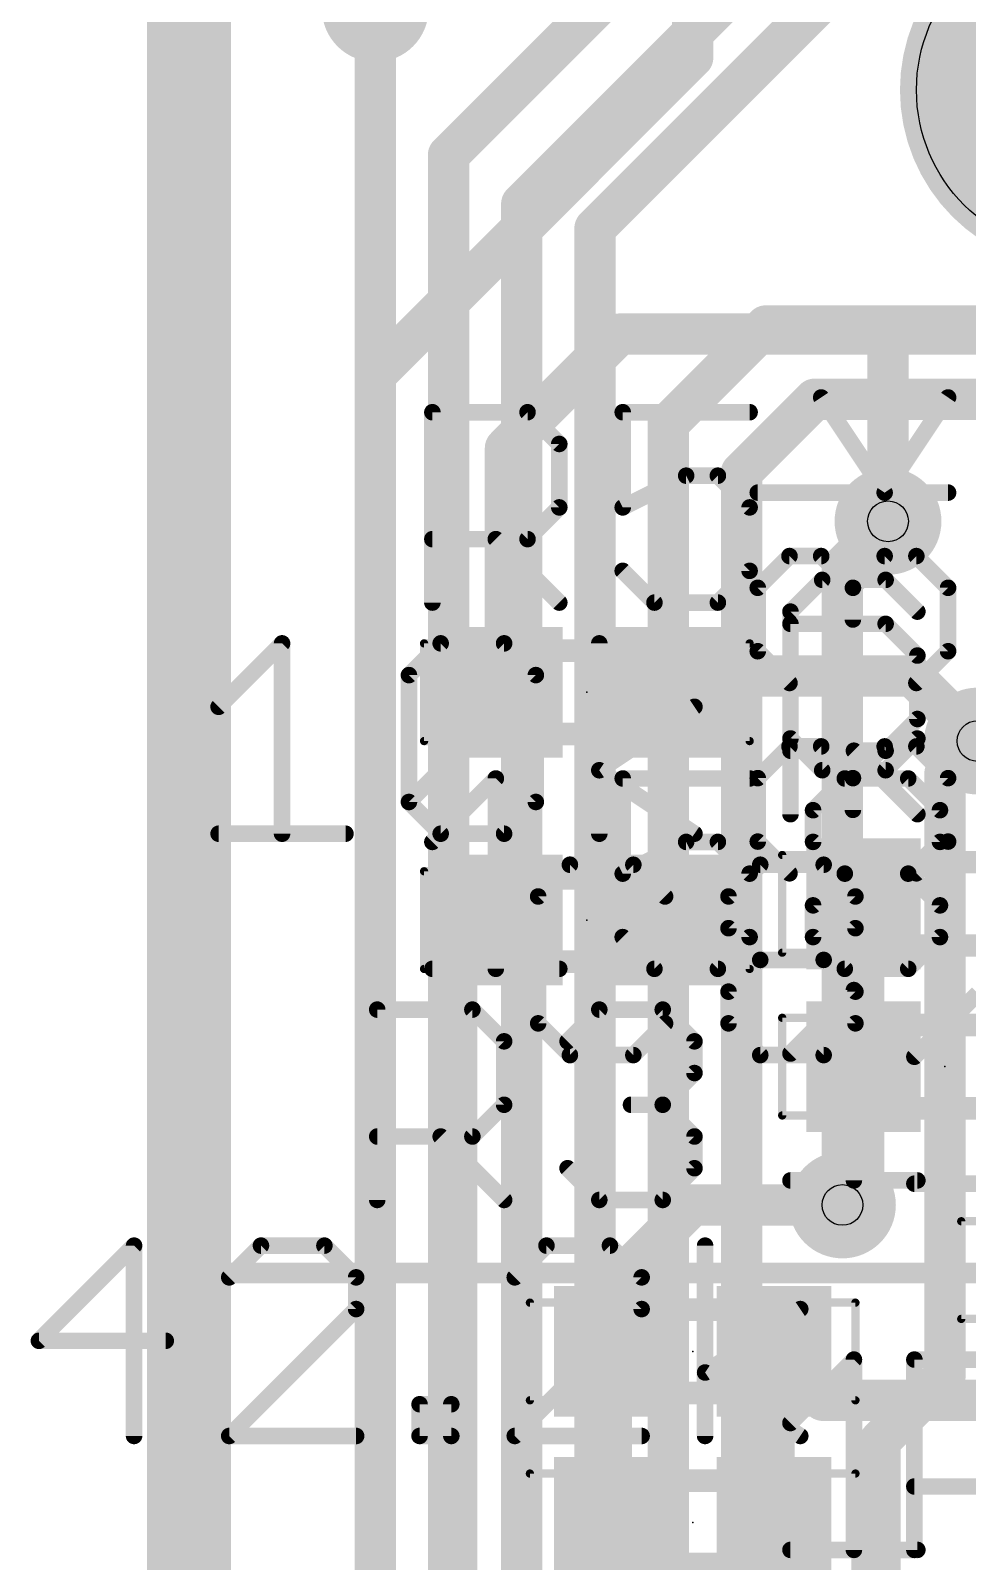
# Model space of a CAD drawing. Extents: x 61.5 to 101.4, y 9 to 89.5.
# Drawn here: x 61.48 to 67.24, y 57.51 to 66.91 of the extents above; entities that cross this region are included whole.
import ezdxf

# ---------------------------------------------------------------- set-up
doc = ezdxf.new("R2010")
doc.units = 0
for name, color, linetype in [('1', 22, 'CONTINUOUS'), ('16', 175, 'CONTINUOUS'), ('18', 82, 'CONTINUOUS'), ('20', 7, 'CONTINUOUS'), ('21', 253, 'CONTINUOUS'), ('23', 7, 'CONTINUOUS'), ('25', 253, 'CONTINUOUS'), ('27', 253, 'CONTINUOUS'), ('29', 253, 'CONTINUOUS'), ('30', 253, 'CONTINUOUS'), ('31', 253, 'CONTINUOUS'), ('39', 22, 'CONTINUOUS'), ('44', 253, 'CONTINUOUS'), ('51', 253, 'CONTINUOUS')]:
    doc.layers.add(name, color=color, linetype=linetype)

# ---------------------------------------------------------------- blocks, each defined once
blk = doc.blocks.new('RECT')
blk.add_solid([(-0.5, -0.5), (0.5, -0.5), (-0.5, 0.5), (0.5, 0.5)])
blk = doc.blocks.new('ROUNDV')
at = {"const_width": 0.5}
blk.add_lwpolyline([(0, -0.25, 1), (0, 0.25, 1), (0, -0.25)], format="xyb", dxfattribs=at)

msp = doc.modelspace()

# ---------------------------------------------------------------- linework, layer by layer
at = {"layer": '1', "const_width": 0.254}
for points in [[(65.55, 68.85), (65.55, 66.75)], [(65.55, 66.75), (63.6, 64.8)], [(64.8, 64.75), (65.1, 65.05)], [(65.1, 65.05), (66.7358, 65.05)], [(66.7358, 65.05), (71.2, 65.05)], [(66.75, 65.0358), (66.7358, 65.05)], [(66.75, 63.9), (66.75, 65.0358)], [(63.6, 64.8), (63.6, 54.45)], [(64.4, 64.35), (64.8, 64.75)], [(64.4, 62.85), (64.4, 64.35)], [(65.5, 62.95), (65.4, 62.85)], [(65.5, 62.95), (66.9, 62.95)], [(66.9, 62.95), (67.3, 62.55)], [(67.65, 62.9), (67.3, 62.55)], [(65.4, 61.45), (65.4, 62.85)], [(66.6, 60.55), (66.6, 61.55)], [(64.4, 61.45), (64.1, 61.15)], [(64.1, 61.15), (64.1, 61.05)], [(64.1, 61.05), (64.1, 60.75)], [(64.1, 60.75), (64.1, 57.35)], [(66.6, 60.55), (66.5, 60.55)], [(66.6, 60.55), (66.6, 59.83)], [(66.6, 59.83), (66.47, 59.7)], [(65.4, 59.55), (65.55, 59.7)], [(65.55, 59.7), (66.47, 59.7)], [(65.1, 59.25), (65.4, 59.55)], [(65.1, 58.85), (65.1, 59.25)], [(65.05, 58.8), (65.1, 58.85)], [(65.05, 58.8), (65.05, 57.75)], [(66.05, 58.8), (66.05, 57.75)], [(66.35, 58.5), (66.05, 58.8)], [(69.15, 58.5), (66.35, 58.5)]]:
    msp.add_lwpolyline(points, dxfattribs=at)
at = {"layer": '1', "const_width": 0.127}
for points in [[(65.5949, 66.7051, 1), (65.5051, 66.7949)], [(65.4865, 66.75, 1), (65.6135, 66.75)], [(65.1, 65.1135, 1), (65.1, 64.9865)], [(65.1449, 65.0051, 1), (65.0551, 65.0949)], [(66.7358, 65.1135, 1), (66.7358, 64.9865)], [(66.7807, 65.0949, 1), (66.6909, 65.0051)], [(66.7358, 64.9865, 1), (66.7358, 65.1135)], [(66.8135, 65.0358, 1), (66.6865, 65.0358)], [(66.7051, 64.9909, 1), (66.7949, 65.0807)], [(63.6635, 64.8, 1), (63.5365, 64.8)], [(63.5551, 64.8449, 1), (63.6449, 64.7551)], [(64.7551, 64.7949, 1), (64.8449, 64.7051)], [(64.8449, 64.7051, 1), (64.7551, 64.7949)], [(64.4635, 64.35, 1), (64.3365, 64.35)], [(64.3551, 64.3949, 1), (64.4449, 64.3051)], [(66.6865, 63.9, 1), (66.8135, 63.9)], [(65.5, 63.0135, 1), (65.5, 62.8865)], [(65.5449, 62.9051, 1), (65.4551, 62.9949)], [(66.9449, 62.9949, 1), (66.8551, 62.9051)], [(66.9, 62.8865, 1), (66.9, 63.0135)], [(65.4635, 62.85, 1), (65.3365, 62.85)], [(65.3551, 62.8949, 1), (65.4449, 62.8051)], [(64.3365, 62.85, 1), (64.4635, 62.85)], [(67.2551, 62.5949, 1), (67.3449, 62.5051)], [(67.2551, 62.5051, 1), (67.3449, 62.5949)], [(66.6635, 61.55, 1), (66.5365, 61.55)], [(64.4449, 61.4051, 1), (64.3551, 61.4949)], [(65.3365, 61.45, 1), (65.4635, 61.45)], [(64.1635, 61.15, 1), (64.0365, 61.15)], [(64.0551, 61.1949, 1), (64.1449, 61.1051)], [(64.1635, 61.05, 1), (64.0365, 61.05)], [(64.0365, 61.05, 1), (64.1635, 61.05)], [(64.1635, 60.75, 1), (64.0365, 60.75)], [(64.0365, 60.75, 1), (64.1635, 60.75)], [(66.5, 60.6135, 1), (66.5, 60.4865)], [(66.6635, 60.55, 1), (66.5365, 60.55)], [(66.6, 60.4865, 1), (66.6, 60.6135)], [(66.5365, 60.55, 1), (66.6635, 60.55)], [(66.6449, 59.7851, 1), (66.5551, 59.8749)], [(65.55, 59.7635, 1), (65.55, 59.6365)], [(65.5949, 59.6551, 1), (65.5051, 59.7449)], [(66.47, 59.6365, 1), (66.47, 59.7635)], [(66.5365, 59.83, 1), (66.6635, 59.83)], [(66.4251, 59.7449, 1), (66.5149, 59.6551)], [(65.3551, 59.5949, 1), (65.4449, 59.5051)], [(65.4449, 59.5051, 1), (65.3551, 59.5949)], [(65.1635, 59.25, 1), (65.0365, 59.25)], [(65.0551, 59.2949, 1), (65.1449, 59.2051)], [(65.1449, 58.8051, 1), (65.0551, 58.8949)], [(65.1135, 58.8, 1), (64.9865, 58.8)], [(65.0051, 58.8449, 1), (65.0949, 58.7551)], [(65.0365, 58.85, 1), (65.1635, 58.85)], [(66.1135, 58.8, 1), (65.9865, 58.8)], [(66.0949, 58.8449, 1), (66.0051, 58.7551)], [(66.35, 58.5635, 1), (66.35, 58.4365)], [(66.3051, 58.4551, 1), (66.3949, 58.5449)], [(64.9865, 57.75, 1), (65.1135, 57.75)], [(65.9865, 57.75, 1), (66.1135, 57.75)]]:
    msp.add_lwpolyline(points, format="xyb", dxfattribs=at)
at = {"layer": '16', "const_width": 0.254}
for points in [[(66.3, 68.4), (64.05, 66.15)], [(67.05, 68.4), (64.5, 65.85)], [(67.5, 68.25), (64.95, 65.7)], [(63.6, 67.05), (63.6, 32.1)], [(64.05, 66.15), (64.05, 33.3)], [(64.5, 65.85), (64.5, 38.25)], [(64.95, 65.7), (64.95, 37.95)], [(66, 65.1), (65.4, 64.5)], [(68.7, 65.1), (66, 65.1)], [(66.3, 64.65), (66, 64.35)], [(67.8, 64.65), (66.3, 64.65)], [(65.4, 64.5), (65.4, 36.6)], [(66, 64.35), (65.85, 64.2)], [(65.85, 64.2), (65.85, 53.55)], [(66.47, 63.62), (66.75, 63.9)], [(66.47, 59.7), (66.47, 63.62)], [(67.1, 62.35), (67.3, 62.55)], [(67.1, 61.75), (67.1, 62.35)], [(67.1, 58.75), (67.1, 61.75)], [(67.1, 58.75), (67.1, 58.65)], [(67.1, 58.65), (66.7, 58.25)], [(66.7, 57.35), (66.7, 58.25)]]:
    msp.add_lwpolyline(points, dxfattribs=at)
at = {"layer": '16', "const_width": 0.127}
for points in [[(64.1135, 66.15, 1), (63.9865, 66.15)], [(64.0051, 66.1949, 1), (64.0949, 66.1051)], [(64.5635, 65.85, 1), (64.4365, 65.85)], [(64.4551, 65.8949, 1), (64.5449, 65.8051)], [(65.0135, 65.7, 1), (64.8865, 65.7)], [(64.9051, 65.7449, 1), (64.9949, 65.6551)], [(66, 65.1635, 1), (66, 65.0365)], [(66.0449, 65.0551, 1), (65.9551, 65.1449)], [(66.3, 64.7135, 1), (66.3, 64.5865)], [(66.3449, 64.6051, 1), (66.2551, 64.6949)], [(65.4635, 64.5, 1), (65.3365, 64.5)], [(65.3551, 64.5449, 1), (65.4449, 64.4551)], [(65.9551, 64.3949, 1), (66.0449, 64.3051)], [(66.0449, 64.3051, 1), (65.9551, 64.3949)], [(65.9135, 64.2, 1), (65.7865, 64.2)], [(65.8051, 64.2449, 1), (65.8949, 64.1551)], [(66.7949, 63.8551, 1), (66.7051, 63.9449)], [(66.5335, 63.62, 1), (66.4065, 63.62)], [(66.4251, 63.6649, 1), (66.5149, 63.5751)], [(67.3449, 62.5051, 1), (67.2551, 62.5949)], [(67.1635, 62.35, 1), (67.0365, 62.35)], [(67.0551, 62.3949, 1), (67.1449, 62.3051)], [(67.1635, 61.75, 1), (67.0365, 61.75)], [(67.0365, 61.75, 1), (67.1635, 61.75)], [(66.4065, 59.7, 1), (66.5335, 59.7)], [(67.1635, 58.75, 1), (67.0365, 58.75)], [(67.0365, 58.75, 1), (67.1635, 58.75)], [(67.0365, 58.65, 1), (67.1635, 58.65)], [(67.1449, 58.6051, 1), (67.0551, 58.6949)], [(66.7635, 58.25, 1), (66.6365, 58.25)], [(66.6551, 58.2949, 1), (66.7449, 58.2051)]]:
    msp.add_lwpolyline(points, format="xyb", dxfattribs=at)
at = {"layer": '20', "const_width": 0.4064}
msp.add_lwpolyline([(62.4, 9.25), (62.4, 89.25)], dxfattribs=at)
at = {"layer": '20'}
msp.add_circle((67.925, 66.55), 1, dxfattribs=at)
at = {"layer": '21', "const_width": 0.127}
for points in [[(62.65, 9.25), (62.65, 89.25)], [(92.4, 59.282), (62.4, 59.282)], [(62.4, 59.282), (62.4, 9.282)]]:
    msp.add_lwpolyline(points, dxfattribs=at)
at = {"layer": '21', "const_width": 0.0635}
for points in [[(62.4, 59.3138, 1), (62.4, 59.2503)], [(62.4318, 59.282, 1), (62.3683, 59.282)]]:
    msp.add_lwpolyline(points, format="xyb", dxfattribs=at)
at = {"layer": '23'}
for p in [(64.9, 62.85), (67.1, 61.55), (64.9, 61.45), (67.1, 60.55), (65.55, 58.8), (65.55, 57.75)]:
    msp.add_point(p, dxfattribs=at)
at = {"layer": '25', "const_width": 0.1016}
for points in [[(63.9508, 63.4008), (63.9508, 64.5702)], [(63.9508, 64.5702), (64.5355, 64.5702)], [(64.5355, 64.5702), (64.7304, 64.3753)], [(65.8998, 64.5702), (65.1202, 64.5702)], [(65.1202, 64.5702), (65.1202, 63.9855)], [(64.7304, 64.3753), (64.7304, 63.9855)], [(65.1202, 63.9855), (65.51, 64.1804)], [(65.51, 64.1804), (65.7049, 64.1804)], [(65.7049, 64.1804), (65.8998, 63.9855)], [(64.7304, 63.9855), (64.5355, 63.7906)], [(65.8998, 63.9855), (65.8998, 63.5957)], [(64.5355, 63.7906), (63.9508, 63.7906)], [(64.3406, 63.7906), (64.7304, 63.4008)], [(65.3151, 63.4008), (65.1202, 63.5957)], [(65.8998, 63.5957), (65.7049, 63.4008)], [(66.3457, 63.5402), (66.1508, 63.3453)], [(66.7355, 63.5402), (66.3457, 63.5402)], [(66.9304, 63.3453), (66.7355, 63.5402)], [(65.7049, 63.4008), (65.3151, 63.4008)], [(66.1508, 63.3453), (66.1508, 62.5657)], [(66.1508, 62.1008), (66.1508, 63.2702)], [(66.1508, 63.2702), (66.7355, 63.2702)], [(66.7355, 63.2702), (66.9304, 63.0753)], [(66.9304, 63.0753), (66.9304, 62.6855)], [(66.9304, 62.6855), (66.7355, 62.4906)], [(66.1508, 62.5657), (66.3457, 62.3708)], [(66.7355, 62.4906), (66.1508, 62.4906)], [(66.5406, 62.4906), (66.9304, 62.1008)], [(66.7355, 62.3708), (66.9304, 62.5657)], [(66.3457, 62.3708), (66.7355, 62.3708)], [(64.7957, 61.7902), (64.6008, 61.5953)], [(65.1855, 61.7902), (64.7957, 61.7902)], [(65.3804, 61.5953), (65.1855, 61.7902)], [(65.7702, 61.5953), (65.9651, 61.7902)], [(65.9651, 61.7902), (66.3549, 61.7902)], [(66.3549, 61.7902), (66.5498, 61.5953)], [(64.6008, 61.5953), (64.6008, 60.8157)], [(65.7702, 61.4004), (65.7702, 61.5953)], [(66.5498, 61.5953), (66.5498, 61.4004)], [(65.9651, 61.2055), (65.7702, 61.4004)], [(66.5498, 61.4004), (66.3549, 61.2055)], [(65.7702, 61.0106), (65.9651, 61.2055)], [(65.9651, 61.2055), (66.3549, 61.2055)], [(66.3549, 61.2055), (66.5498, 61.0106)], [(65.7702, 60.8157), (65.7702, 61.0106)], [(66.5498, 61.0106), (66.5498, 60.8157)], [(63.612, 59.7308), (63.612, 60.9002)], [(63.612, 60.9002), (64.1967, 60.9002)], [(64.1967, 60.9002), (64.3916, 60.7053)], [(64.7814, 60.7053), (64.9763, 60.9002)], [(64.9763, 60.9002), (65.3661, 60.9002)], [(65.3661, 60.9002), (65.561, 60.7053)], [(64.6008, 60.8157), (64.7957, 60.6208)], [(65.1855, 60.6208), (65.3804, 60.8157)], [(65.9651, 60.6208), (65.7702, 60.8157)], [(66.5498, 60.8157), (66.3549, 60.6208)], [(64.3916, 60.7053), (64.3916, 60.3155)], [(65.561, 60.7053), (65.561, 60.5104)], [(64.7957, 60.6208), (65.1855, 60.6208)], [(66.3549, 60.6208), (65.9651, 60.6208)], [(65.561, 60.5104), (65.3661, 60.3155)], [(64.3916, 60.3155), (64.1967, 60.1206)], [(65.3661, 60.3155), (65.1712, 60.3155)], [(65.3661, 60.3155), (65.561, 60.1206)], [(64.1967, 60.1206), (63.612, 60.1206)], [(64.0018, 60.1206), (64.3916, 59.7308)], [(65.561, 60.1206), (65.561, 59.9257)], [(64.9763, 59.7308), (64.7814, 59.9257)], [(65.561, 59.9257), (65.3661, 59.7308)], [(65.3661, 59.7308), (64.9763, 59.7308)], [(66.912, 57.5808), (66.912, 58.7502)], [(66.912, 58.7502), (67.4967, 58.7502)], [(67.4967, 57.9706), (66.912, 57.9706)]]:
    msp.add_lwpolyline(points, dxfattribs=at)
at = {"layer": '25', "const_width": 0.0508}
for points in [[(63.9762, 64.5702, 1), (63.9254, 64.5702)], [(63.9508, 64.5956, 1), (63.9508, 64.5448)], [(64.5535, 64.5882, 1), (64.5175, 64.5522)], [(64.5355, 64.5448, 1), (64.5355, 64.5956)], [(65.1202, 64.5956, 1), (65.1202, 64.5448)], [(65.1456, 64.5702, 1), (65.0948, 64.5702)], [(65.8998, 64.5448, 1), (65.8998, 64.5956)], [(64.7558, 64.3753, 1), (64.705, 64.3753)], [(64.7124, 64.3573, 1), (64.7484, 64.3933)], [(65.51, 64.2058, 1), (65.51, 64.155)], [(65.5214, 64.1577, 1), (65.4986, 64.2031)], [(65.7229, 64.1984, 1), (65.6869, 64.1624)], [(65.7049, 64.155, 1), (65.7049, 64.2058)], [(64.705, 63.9855, 1), (64.7558, 63.9855)], [(64.7484, 63.9675, 1), (64.7124, 64.0035)], [(65.1088, 64.0082, 1), (65.1316, 63.9628)], [(65.0948, 63.9855, 1), (65.1456, 63.9855)], [(65.9252, 63.9855, 1), (65.8744, 63.9855)], [(65.8818, 63.9675, 1), (65.9178, 64.0035)], [(63.9508, 63.816, 1), (63.9508, 63.7652)], [(64.3586, 63.8086, 1), (64.3226, 63.7726)], [(64.5175, 63.8086, 1), (64.5535, 63.7726)], [(64.5355, 63.7652, 1), (64.5355, 63.816)], [(65.1382, 63.6137, 1), (65.1022, 63.5777)], [(65.8744, 63.5957, 1), (65.9252, 63.5957)], [(65.9178, 63.5777, 1), (65.8818, 63.6137)], [(66.3457, 63.5656, 1), (66.3457, 63.5148)], [(66.3637, 63.5222, 1), (66.3277, 63.5582)], [(66.7535, 63.5582, 1), (66.7175, 63.5222)], [(66.7355, 63.5148, 1), (66.7355, 63.5656)], [(63.9254, 63.4008, 1), (63.9762, 63.4008)], [(64.7124, 63.3828, 1), (64.7484, 63.4188)], [(65.3151, 63.4262, 1), (65.3151, 63.3754)], [(65.2971, 63.3828, 1), (65.3331, 63.4188)], [(65.6869, 63.4188, 1), (65.7229, 63.3828)], [(65.7049, 63.3754, 1), (65.7049, 63.4262)], [(66.1328, 63.3633, 1), (66.1688, 63.3273)], [(66.1762, 63.3453, 1), (66.1254, 63.3453)], [(66.9124, 63.3273, 1), (66.9484, 63.3633)], [(66.1762, 63.2702, 1), (66.1254, 63.2702)], [(66.1508, 63.2956, 1), (66.1508, 63.2448)], [(66.7535, 63.2882, 1), (66.7175, 63.2522)], [(66.7355, 63.2448, 1), (66.7355, 63.2956)], [(66.9558, 63.0753, 1), (66.905, 63.0753)], [(66.9124, 63.0573, 1), (66.9484, 63.0933)], [(66.9484, 62.6675, 1), (66.9124, 62.7035)], [(66.905, 62.6855, 1), (66.9558, 62.6855)], [(66.1688, 62.5837, 1), (66.1328, 62.5477)], [(66.1254, 62.5657, 1), (66.1762, 62.5657)], [(66.1508, 62.516, 1), (66.1508, 62.4652)], [(66.5586, 62.5086, 1), (66.5226, 62.4726)], [(66.7355, 62.4652, 1), (66.7355, 62.516)], [(66.9484, 62.5477, 1), (66.9124, 62.5837)], [(66.7175, 62.5086, 1), (66.7535, 62.4726)], [(66.3457, 62.3962, 1), (66.3457, 62.3454)], [(66.3277, 62.3528, 1), (66.3637, 62.3888)], [(66.7175, 62.3888, 1), (66.7535, 62.3528)], [(66.7355, 62.3454, 1), (66.7355, 62.3962)], [(66.1254, 62.1008, 1), (66.1762, 62.1008)], [(66.9124, 62.0828, 1), (66.9484, 62.1188)], [(64.7957, 61.8156, 1), (64.7957, 61.7648)], [(64.8137, 61.7722, 1), (64.7777, 61.8082)], [(65.2035, 61.8082, 1), (65.1675, 61.7722)], [(65.1855, 61.7648, 1), (65.1855, 61.8156)], [(65.9651, 61.8156, 1), (65.9651, 61.7648)], [(65.9831, 61.7722, 1), (65.9471, 61.8082)], [(66.3729, 61.8082, 1), (66.3369, 61.7722)], [(66.3549, 61.7648, 1), (66.3549, 61.8156)], [(64.5828, 61.6133, 1), (64.6188, 61.5773)], [(64.6262, 61.5953, 1), (64.5754, 61.5953)], [(65.3624, 61.5773, 1), (65.3984, 61.6133)], [(65.7522, 61.6133, 1), (65.7882, 61.5773)], [(65.7956, 61.5953, 1), (65.7448, 61.5953)], [(66.5752, 61.5953, 1), (66.5244, 61.5953)], [(66.5318, 61.5773, 1), (66.5678, 61.6133)], [(65.7882, 61.4184, 1), (65.7522, 61.3824)], [(65.7448, 61.4004, 1), (65.7956, 61.4004)], [(66.5244, 61.4004, 1), (66.5752, 61.4004)], [(66.5678, 61.3824, 1), (66.5318, 61.4184)], [(65.9651, 61.2309, 1), (65.9651, 61.1801)], [(65.9831, 61.1875, 1), (65.9471, 61.2235)], [(65.9471, 61.1875, 1), (65.9831, 61.2235)], [(66.3729, 61.2235, 1), (66.3369, 61.1875)], [(66.3369, 61.2235, 1), (66.3729, 61.1875)], [(66.3549, 61.1801, 1), (66.3549, 61.2309)], [(65.7522, 61.0286, 1), (65.7882, 60.9926)], [(65.7956, 61.0106, 1), (65.7448, 61.0106)], [(66.5752, 61.0106, 1), (66.5244, 61.0106)], [(66.5318, 60.9926, 1), (66.5678, 61.0286)], [(63.6374, 60.9002, 1), (63.5866, 60.9002)], [(63.612, 60.9256, 1), (63.612, 60.8748)], [(64.2147, 60.9182, 1), (64.1787, 60.8822)], [(64.1967, 60.8748, 1), (64.1967, 60.9256)], [(64.9763, 60.9256, 1), (64.9763, 60.8748)], [(64.9943, 60.8822, 1), (64.9583, 60.9182)], [(65.3841, 60.9182, 1), (65.3481, 60.8822)], [(65.3661, 60.8748, 1), (65.3661, 60.9256)], [(64.6188, 60.8337, 1), (64.5828, 60.7977)], [(65.3984, 60.7977, 1), (65.3624, 60.8337)], [(65.7882, 60.8337, 1), (65.7522, 60.7977)], [(66.5678, 60.7977, 1), (66.5318, 60.8337)], [(64.417, 60.7053, 1), (64.3662, 60.7053)], [(64.5754, 60.8157, 1), (64.6262, 60.8157)], [(65.5864, 60.7053, 1), (65.5356, 60.7053)], [(65.7448, 60.8157, 1), (65.7956, 60.8157)], [(66.5244, 60.8157, 1), (66.5752, 60.8157)], [(64.3736, 60.6873, 1), (64.4096, 60.7233)], [(64.7634, 60.7233, 1), (64.7994, 60.6873)], [(64.7957, 60.6462, 1), (64.7957, 60.5954)], [(64.7777, 60.6028, 1), (64.8137, 60.6388)], [(65.1675, 60.6388, 1), (65.2035, 60.6028)], [(65.1855, 60.5954, 1), (65.1855, 60.6462)], [(65.543, 60.6873, 1), (65.579, 60.7233)], [(65.9651, 60.6462, 1), (65.9651, 60.5954)], [(65.9471, 60.6028, 1), (65.9831, 60.6388)], [(66.3369, 60.6388, 1), (66.3729, 60.6028)], [(66.3549, 60.5954, 1), (66.3549, 60.6462)], [(65.5356, 60.5104, 1), (65.5864, 60.5104)], [(65.579, 60.4924, 1), (65.543, 60.5284)], [(64.3662, 60.3155, 1), (64.417, 60.3155)], [(64.4096, 60.2975, 1), (64.3736, 60.3335)], [(65.1712, 60.3409, 1), (65.1712, 60.2901)], [(65.3841, 60.3335, 1), (65.3481, 60.2975)], [(65.3481, 60.3335, 1), (65.3841, 60.2975)], [(65.3661, 60.2901, 1), (65.3661, 60.3409)], [(63.612, 60.146, 1), (63.612, 60.0952)], [(64.0198, 60.1386, 1), (63.9838, 60.1026)], [(64.1787, 60.1386, 1), (64.2147, 60.1026)], [(64.1967, 60.0952, 1), (64.1967, 60.146)], [(65.5864, 60.1206, 1), (65.5356, 60.1206)], [(65.543, 60.1026, 1), (65.579, 60.1386)], [(64.7994, 59.9437, 1), (64.7634, 59.9077)], [(65.5356, 59.9257, 1), (65.5864, 59.9257)], [(65.579, 59.9077, 1), (65.543, 59.9437)], [(63.5866, 59.7308, 1), (63.6374, 59.7308)], [(64.3736, 59.7128, 1), (64.4096, 59.7488)], [(64.9763, 59.7562, 1), (64.9763, 59.7054)], [(64.9583, 59.7128, 1), (64.9943, 59.7488)], [(65.3481, 59.7488, 1), (65.3841, 59.7128)], [(65.3661, 59.7054, 1), (65.3661, 59.7562)], [(66.9374, 58.7502, 1), (66.8866, 58.7502)], [(66.912, 58.7756, 1), (66.912, 58.7248)], [(66.912, 57.996, 1), (66.912, 57.9452)], [(66.8866, 57.5808, 1), (66.9374, 57.5808)]]:
    msp.add_lwpolyline(points, format="xyb", dxfattribs=at)
at = {"layer": '27', "const_width": 0.1016}
for points in [[(66.7294, 64.0763), (66.3396, 64.661)], [(67.1192, 64.661), (66.7294, 64.0763)], [(67.1192, 64.0763), (65.9498, 64.0763)], [(65.9498, 63.4916), (66.1447, 63.6865)], [(66.1447, 63.6865), (66.3396, 63.6865)], [(66.3396, 63.6865), (66.5345, 63.4916)], [(66.5345, 63.4916), (66.7294, 63.6865)], [(66.7294, 63.6865), (66.9243, 63.6865)], [(66.9243, 63.6865), (67.1192, 63.4916)], [(65.9498, 63.1018), (65.9498, 63.4916)], [(66.5345, 63.4916), (66.5345, 63.2967)], [(67.1192, 63.4916), (67.1192, 63.1018)], [(62.6375, 62.7604), (63.0273, 63.1502)], [(63.0273, 63.1502), (63.0273, 61.9808)], [(63.8069, 62.9553), (64.0018, 63.1502)], [(64.0018, 63.1502), (64.3916, 63.1502)], [(64.3916, 63.1502), (64.5865, 62.9553)], [(64.9763, 61.9808), (64.9763, 63.1502)], [(66.1447, 62.9069), (65.9498, 63.1018)], [(67.1192, 63.1018), (66.9243, 62.9069)], [(63.8069, 62.1757), (63.8069, 62.9553)], [(63.8069, 62.1757), (64.5865, 62.9553)], [(64.5865, 62.9553), (64.5865, 62.1757)], [(64.9763, 62.3706), (65.561, 62.7604)], [(65.9498, 62.3222), (66.1447, 62.5171)], [(66.1447, 62.5171), (66.3396, 62.5171)], [(66.3396, 62.5171), (66.5345, 62.3222)], [(66.5345, 62.3222), (66.7294, 62.5171)], [(66.7294, 62.5171), (66.9243, 62.5171)], [(66.9243, 62.5171), (67.1192, 62.3222)], [(63.9508, 61.9304), (64.3406, 62.3202)], [(64.3406, 62.3202), (64.3406, 61.1508)], [(65.561, 61.9808), (64.9763, 62.3706)], [(65.8998, 62.3202), (65.1202, 62.3202)], [(65.1202, 62.3202), (65.1202, 61.7355)], [(65.9498, 61.9324), (65.9498, 62.3222)], [(66.2896, 62.1253), (66.4845, 62.3202)], [(66.4845, 62.3202), (66.8743, 62.3202)], [(66.5345, 62.3222), (66.5345, 62.1273)], [(66.8743, 62.3202), (67.0692, 62.1253)], [(67.1192, 62.3222), (67.1192, 61.9324)], [(64.0018, 61.9808), (63.8069, 62.1757)], [(64.5865, 62.1757), (64.3916, 61.9808)], [(66.2896, 61.9304), (66.2896, 62.1253)], [(67.0692, 62.1253), (67.0692, 61.9304)], [(62.6375, 61.9808), (63.4171, 61.9808)], [(64.3916, 61.9808), (64.0018, 61.9808)], [(65.1202, 61.7355), (65.51, 61.9304)], [(65.51, 61.9304), (65.7049, 61.9304)], [(65.7049, 61.9304), (65.8998, 61.7355)], [(66.1447, 61.7375), (65.9498, 61.9324)], [(66.4845, 61.7355), (66.2896, 61.9304)], [(67.0692, 61.9304), (66.8743, 61.7355)], [(67.1192, 61.9324), (66.9243, 61.7375)], [(65.8998, 61.7355), (65.8998, 61.3457)], [(66.2896, 61.5406), (66.4845, 61.7355)], [(66.4845, 61.7355), (66.8743, 61.7355)], [(66.8743, 61.7355), (67.0692, 61.5406)], [(66.2896, 61.3457), (66.2896, 61.5406)], [(67.0692, 61.5406), (67.0692, 61.3457)], [(65.3151, 61.1508), (65.1202, 61.3457)], [(65.8998, 61.3457), (65.7049, 61.1508)], [(66.4845, 61.1508), (66.2896, 61.3457)], [(67.0692, 61.3457), (66.8743, 61.1508)], [(63.9508, 61.1508), (64.7304, 61.1508)], [(65.7049, 61.1508), (65.3151, 61.1508)], [(66.8743, 61.1508), (66.4845, 61.1508)], [(66.1508, 60.6304), (66.5406, 61.0202)], [(66.5406, 61.0202), (66.5406, 59.8508)], [(66.912, 60.6104), (67.3018, 61.0002)], [(66.1508, 59.8508), (66.9304, 59.8508)], [(66.912, 59.8308), (67.6916, 59.8308)], [(62.1181, 59.4502), (61.5334, 58.8655)], [(62.1181, 58.2808), (62.1181, 59.4502)], [(62.8977, 59.4502), (62.7028, 59.2553)], [(63.2875, 59.4502), (62.8977, 59.4502)], [(63.4824, 59.2553), (63.2875, 59.4502)], [(64.6518, 59.4502), (64.4569, 59.2553)], [(65.0416, 59.4502), (64.6518, 59.4502)], [(65.2365, 59.2553), (65.0416, 59.4502)], [(65.6263, 58.2808), (65.6263, 59.4502)], [(63.4824, 59.0604), (63.4824, 59.2553)], [(65.2365, 59.0604), (65.2365, 59.2553)], [(62.7028, 58.2808), (63.4824, 59.0604)], [(64.4569, 58.2808), (65.2365, 59.0604)], [(65.6263, 58.6706), (66.211, 59.0604)], [(61.5334, 58.8655), (62.313, 58.8655)], [(66.1508, 58.3604), (66.5406, 58.7502)], [(66.5406, 58.7502), (66.5406, 57.5808)], [(66.211, 58.2808), (65.6263, 58.6706)], [(63.8722, 58.2808), (63.8722, 58.4757)], [(63.8722, 58.4757), (64.0671, 58.4757)], [(64.0671, 58.4757), (64.0671, 58.2808)], [(63.4824, 58.2808), (62.7028, 58.2808)], [(64.0671, 58.2808), (63.8722, 58.2808)], [(65.2365, 58.2808), (64.4569, 58.2808)], [(66.1508, 57.5808), (66.9304, 57.5808)]]:
    msp.add_lwpolyline(points, dxfattribs=at)
at = {"layer": '27', "const_width": 0.0508}
for points in [[(66.3607, 64.6751, 1), (66.3185, 64.6469)], [(67.1403, 64.6469, 1), (67.0981, 64.6751)], [(65.9498, 64.1017, 1), (65.9498, 64.0509)], [(66.7083, 64.0904, 1), (66.7505, 64.0622)], [(66.7083, 64.0622, 1), (66.7505, 64.0904)], [(67.1192, 64.0509, 1), (67.1192, 64.1017)], [(66.1447, 63.7119, 1), (66.1447, 63.6611)], [(66.1627, 63.6685, 1), (66.1267, 63.7045)], [(66.3576, 63.7045, 1), (66.3216, 63.6685)], [(66.3396, 63.6611, 1), (66.3396, 63.7119)], [(66.7294, 63.7119, 1), (66.7294, 63.6611)], [(66.7474, 63.6685, 1), (66.7114, 63.7045)], [(66.9423, 63.7045, 1), (66.9063, 63.6685)], [(66.9243, 63.6611, 1), (66.9243, 63.7119)], [(65.9318, 63.5096, 1), (65.9678, 63.4736)], [(65.9752, 63.4916, 1), (65.9244, 63.4916)], [(66.5165, 63.5096, 1), (66.5525, 63.4736)], [(66.5599, 63.4916, 1), (66.5091, 63.4916)], [(66.5165, 63.4736, 1), (66.5525, 63.5096)], [(67.1446, 63.4916, 1), (67.0938, 63.4916)], [(67.1012, 63.4736, 1), (67.1372, 63.5096)], [(66.5091, 63.2967, 1), (66.5599, 63.2967)], [(63.0527, 63.1502, 1), (63.0019, 63.1502)], [(63.0453, 63.1322, 1), (63.0093, 63.1682)], [(64.0018, 63.1756, 1), (64.0018, 63.1248)], [(64.0198, 63.1322, 1), (63.9838, 63.1682)], [(64.4096, 63.1682, 1), (64.3736, 63.1322)], [(64.3916, 63.1248, 1), (64.3916, 63.1756)], [(65.0017, 63.1502, 1), (64.9509, 63.1502)], [(65.9678, 63.1198, 1), (65.9318, 63.0838)], [(65.9244, 63.1018, 1), (65.9752, 63.1018)], [(67.0938, 63.1018, 1), (67.1446, 63.1018)], [(67.1372, 63.0838, 1), (67.1012, 63.1198)], [(63.7889, 62.9733, 1), (63.8249, 62.9373)], [(63.8323, 62.9553, 1), (63.7815, 62.9553)], [(64.6119, 62.9553, 1), (64.5611, 62.9553)], [(64.6045, 62.9373, 1), (64.5685, 62.9733)], [(64.5685, 62.9373, 1), (64.6045, 62.9733)], [(66.1267, 62.8889, 1), (66.1627, 62.9249)], [(66.9063, 62.9249, 1), (66.9423, 62.8889)], [(62.6195, 62.7784, 1), (62.6555, 62.7424)], [(65.5751, 62.7393, 1), (65.5469, 62.7815)], [(66.1447, 62.5425, 1), (66.1447, 62.4917)], [(66.1627, 62.4991, 1), (66.1267, 62.5351)], [(66.3576, 62.5351, 1), (66.3216, 62.4991)], [(66.3396, 62.4917, 1), (66.3396, 62.5425)], [(66.7294, 62.5425, 1), (66.7294, 62.4917)], [(66.7474, 62.4991, 1), (66.7114, 62.5351)], [(66.9423, 62.5351, 1), (66.9063, 62.4991)], [(66.9243, 62.4917, 1), (66.9243, 62.5425)], [(64.366, 62.3202, 1), (64.3152, 62.3202)], [(64.3586, 62.3022, 1), (64.3226, 62.3382)], [(64.9904, 62.3917, 1), (64.9622, 62.3495)], [(64.9622, 62.3917, 1), (64.9904, 62.3495)], [(65.1202, 62.3456, 1), (65.1202, 62.2948)], [(65.1456, 62.3202, 1), (65.0948, 62.3202)], [(65.8998, 62.2948, 1), (65.8998, 62.3456)], [(65.9318, 62.3402, 1), (65.9678, 62.3042)], [(65.9752, 62.3222, 1), (65.9244, 62.3222)], [(66.4845, 62.3456, 1), (66.4845, 62.2948)], [(66.5025, 62.3022, 1), (66.4665, 62.3382)], [(66.5165, 62.3402, 1), (66.5525, 62.3042)], [(66.5599, 62.3222, 1), (66.5091, 62.3222)], [(66.5165, 62.3042, 1), (66.5525, 62.3402)], [(66.8923, 62.3382, 1), (66.8563, 62.3022)], [(66.8743, 62.2948, 1), (66.8743, 62.3456)], [(67.1446, 62.3222, 1), (67.0938, 62.3222)], [(67.1012, 62.3042, 1), (67.1372, 62.3402)], [(63.8249, 62.1937, 1), (63.7889, 62.1577)], [(63.7889, 62.1937, 1), (63.8249, 62.1577)], [(63.7815, 62.1757, 1), (63.8323, 62.1757)], [(64.5611, 62.1757, 1), (64.6119, 62.1757)], [(64.6045, 62.1577, 1), (64.5685, 62.1937)], [(66.2716, 62.1433, 1), (66.3076, 62.1073)], [(66.315, 62.1253, 1), (66.2642, 62.1253)], [(67.0946, 62.1253, 1), (67.0438, 62.1253)], [(67.0512, 62.1073, 1), (67.0872, 62.1433)], [(66.5091, 62.1273, 1), (66.5599, 62.1273)], [(62.6375, 62.0062, 1), (62.6375, 61.9554)], [(63.0019, 61.9808, 1), (63.0527, 61.9808)], [(63.4171, 61.9554, 1), (63.4171, 62.0062)], [(64.0018, 62.0062, 1), (64.0018, 61.9554)], [(63.9838, 61.9628, 1), (64.0198, 61.9988)], [(64.3736, 61.9988, 1), (64.4096, 61.9628)], [(64.3916, 61.9554, 1), (64.3916, 62.0062)], [(64.9509, 61.9808, 1), (65.0017, 61.9808)], [(65.51, 61.9558, 1), (65.51, 61.905)], [(65.5214, 61.9077, 1), (65.4986, 61.9531)], [(65.5469, 61.9597, 1), (65.5751, 62.0019)], [(65.7229, 61.9484, 1), (65.6869, 61.9124)], [(65.7049, 61.905, 1), (65.7049, 61.9558)], [(65.9678, 61.9504, 1), (65.9318, 61.9144)], [(66.3076, 61.9484, 1), (66.2716, 61.9124)], [(67.0872, 61.9124, 1), (67.0512, 61.9484)], [(67.1372, 61.9144, 1), (67.1012, 61.9504)], [(63.9328, 61.9484, 1), (63.9688, 61.9124)], [(65.9244, 61.9324, 1), (65.9752, 61.9324)], [(66.2642, 61.9304, 1), (66.315, 61.9304)], [(67.0438, 61.9304, 1), (67.0946, 61.9304)], [(67.0938, 61.9324, 1), (67.1446, 61.9324)], [(65.1088, 61.7582, 1), (65.1316, 61.7128)], [(65.0948, 61.7355, 1), (65.1456, 61.7355)], [(65.9252, 61.7355, 1), (65.8744, 61.7355)], [(65.8818, 61.7175, 1), (65.9178, 61.7535)], [(66.1267, 61.7195, 1), (66.1627, 61.7555)], [(66.4845, 61.7609, 1), (66.4845, 61.7101)], [(66.5025, 61.7175, 1), (66.4665, 61.7535)], [(66.4665, 61.7175, 1), (66.5025, 61.7535)], [(66.8923, 61.7535, 1), (66.8563, 61.7175)], [(66.8563, 61.7535, 1), (66.8923, 61.7175)], [(66.8743, 61.7101, 1), (66.8743, 61.7609)], [(66.9063, 61.7555, 1), (66.9423, 61.7195)], [(66.2716, 61.5586, 1), (66.3076, 61.5226)], [(66.315, 61.5406, 1), (66.2642, 61.5406)], [(67.0946, 61.5406, 1), (67.0438, 61.5406)], [(67.0512, 61.5226, 1), (67.0872, 61.5586)], [(65.1382, 61.3637, 1), (65.1022, 61.3277)], [(65.8744, 61.3457, 1), (65.9252, 61.3457)], [(65.9178, 61.3277, 1), (65.8818, 61.3637)], [(66.3076, 61.3637, 1), (66.2716, 61.3277)], [(66.2642, 61.3457, 1), (66.315, 61.3457)], [(67.0438, 61.3457, 1), (67.0946, 61.3457)], [(67.0872, 61.3277, 1), (67.0512, 61.3637)], [(63.9508, 61.1762, 1), (63.9508, 61.1254)], [(64.3152, 61.1508, 1), (64.366, 61.1508)], [(64.7304, 61.1254, 1), (64.7304, 61.1762)], [(65.3151, 61.1762, 1), (65.3151, 61.1254)], [(65.2971, 61.1328, 1), (65.3331, 61.1688)], [(65.6869, 61.1688, 1), (65.7229, 61.1328)], [(65.7049, 61.1254, 1), (65.7049, 61.1762)], [(66.4845, 61.1762, 1), (66.4845, 61.1254)], [(66.4665, 61.1328, 1), (66.5025, 61.1688)], [(66.8563, 61.1688, 1), (66.8923, 61.1328)], [(66.8743, 61.1254, 1), (66.8743, 61.1762)], [(66.566, 61.0202, 1), (66.5152, 61.0202)], [(66.5586, 61.0022, 1), (66.5226, 61.0382)], [(66.1328, 60.6484, 1), (66.1688, 60.6124)], [(66.894, 60.6284, 1), (66.93, 60.5924)], [(66.1508, 59.8762, 1), (66.1508, 59.8254)], [(66.5152, 59.8508, 1), (66.566, 59.8508)], [(66.912, 59.8562, 1), (66.912, 59.8054)], [(66.9304, 59.8254, 1), (66.9304, 59.8762)], [(62.1435, 59.4502, 1), (62.0927, 59.4502)], [(62.1361, 59.4322, 1), (62.1001, 59.4682)], [(62.8977, 59.4756, 1), (62.8977, 59.4248)], [(62.9157, 59.4322, 1), (62.8797, 59.4682)], [(63.3055, 59.4682, 1), (63.2695, 59.4322)], [(63.2875, 59.4248, 1), (63.2875, 59.4756)], [(64.6518, 59.4756, 1), (64.6518, 59.4248)], [(64.6698, 59.4322, 1), (64.6338, 59.4682)], [(65.0596, 59.4682, 1), (65.0236, 59.4322)], [(65.0416, 59.4248, 1), (65.0416, 59.4756)], [(65.6517, 59.4502, 1), (65.6009, 59.4502)], [(62.6848, 59.2733, 1), (62.7208, 59.2373)], [(63.5078, 59.2553, 1), (63.457, 59.2553)], [(63.4644, 59.2373, 1), (63.5004, 59.2733)], [(64.4389, 59.2733, 1), (64.4749, 59.2373)], [(65.2619, 59.2553, 1), (65.2111, 59.2553)], [(65.2185, 59.2373, 1), (65.2545, 59.2733)], [(63.457, 59.0604, 1), (63.5078, 59.0604)], [(63.5004, 59.0424, 1), (63.4644, 59.0784)], [(65.2111, 59.0604, 1), (65.2619, 59.0604)], [(65.2545, 59.0424, 1), (65.2185, 59.0784)], [(66.2251, 59.0393, 1), (66.1969, 59.0815)], [(61.5154, 58.8835, 1), (61.5514, 58.8475)], [(61.5334, 58.8909, 1), (61.5334, 58.8401)], [(62.313, 58.8401, 1), (62.313, 58.8909)], [(66.566, 58.7502, 1), (66.5152, 58.7502)], [(66.5586, 58.7322, 1), (66.5226, 58.7682)], [(65.6404, 58.6917, 1), (65.6122, 58.6495)], [(65.6122, 58.6917, 1), (65.6404, 58.6495)], [(63.8976, 58.4757, 1), (63.8468, 58.4757)], [(63.8722, 58.5011, 1), (63.8722, 58.4503)], [(64.0925, 58.4757, 1), (64.0417, 58.4757)], [(64.0671, 58.4503, 1), (64.0671, 58.5011)], [(66.1328, 58.3784, 1), (66.1688, 58.3424)], [(62.6848, 58.2988, 1), (62.7208, 58.2628)], [(62.7028, 58.3062, 1), (62.7028, 58.2554)], [(63.4824, 58.2554, 1), (63.4824, 58.3062)], [(63.8722, 58.3062, 1), (63.8722, 58.2554)], [(64.0671, 58.2554, 1), (64.0671, 58.3062)], [(64.4389, 58.2988, 1), (64.4749, 58.2628)], [(64.4569, 58.3062, 1), (64.4569, 58.2554)], [(65.2365, 58.2554, 1), (65.2365, 58.3062)], [(66.1969, 58.2597, 1), (66.2251, 58.3019)], [(62.0927, 58.2808, 1), (62.1435, 58.2808)], [(63.8468, 58.2808, 1), (63.8976, 58.2808)], [(64.0417, 58.2808, 1), (64.0925, 58.2808)], [(65.6009, 58.2808, 1), (65.6517, 58.2808)], [(66.1508, 57.6062, 1), (66.1508, 57.5554)], [(66.5152, 57.5808, 1), (66.566, 57.5808)], [(66.9304, 57.5554, 1), (66.9304, 57.6062)]]:
    msp.add_lwpolyline(points, format="xyb", dxfattribs=at)
at = {"layer": '29', "const_width": 1.1016}
msp.add_lwpolyline([(67.925, 65.9992, 1), (67.925, 67.1008, 1), (67.925, 65.9992)], format="xyb", dxfattribs=at)
at = {"layer": '30', "const_width": 1.1016}
msp.add_lwpolyline([(67.925, 65.9992, 1), (67.925, 67.1008, 1), (67.925, 65.9992)], format="xyb", dxfattribs=at)
at = {"layer": '39', "const_width": 0.0508}
for points in [[(63.9, 63.15), (63.9, 62.55)], [(65.9, 63.15), (63.9, 63.15)], [(65.9, 62.55), (65.9, 63.15)], [(63.9, 62.55), (65.9, 62.55)], [(66.1, 61.85), (66.1, 61.25)], [(68.1, 61.85), (66.1, 61.85)], [(65.9, 61.75), (63.9, 61.75)], [(63.9, 61.75), (63.9, 61.15)], [(65.9, 61.15), (65.9, 61.75)], [(66.1, 61.25), (68.1, 61.25)], [(63.9, 61.15), (65.9, 61.15)], [(66.1, 60.85), (66.1, 60.25)], [(68.1, 60.85), (66.1, 60.85)], [(66.1, 60.25), (68.1, 60.25)], [(69.2, 59.6), (67.2, 59.6)], [(67.2, 59.6), (67.2, 59)], [(64.55, 59.1), (64.55, 58.5)], [(66.55, 59.1), (64.55, 59.1)], [(66.55, 58.5), (66.55, 59.1)], [(67.2, 59), (69.2, 59)], [(64.55, 58.5), (66.55, 58.5)], [(66.55, 58.05), (64.55, 58.05)], [(64.55, 58.05), (64.55, 57.45)], [(66.55, 57.45), (66.55, 58.05)]]:
    msp.add_lwpolyline(points, dxfattribs=at)
at = {"layer": '39', "const_width": 0.0254}
for points in [[(63.9127, 63.15, 1), (63.8873, 63.15)], [(63.9, 63.1627, 1), (63.9, 63.1373)], [(65.9127, 63.15, 1), (65.8873, 63.15)], [(65.9, 63.1373, 1), (65.9, 63.1627)], [(63.9, 62.5627, 1), (63.9, 62.5373)], [(63.8873, 62.55, 1), (63.9127, 62.55)], [(65.8873, 62.55, 1), (65.9127, 62.55)], [(65.9, 62.5373, 1), (65.9, 62.5627)], [(66.1127, 61.85, 1), (66.0873, 61.85)], [(66.1, 61.8627, 1), (66.1, 61.8373)], [(63.9, 61.7627, 1), (63.9, 61.7373)], [(63.9127, 61.75, 1), (63.8873, 61.75)], [(65.9127, 61.75, 1), (65.8873, 61.75)], [(65.9, 61.7373, 1), (65.9, 61.7627)], [(66.1, 61.2627, 1), (66.1, 61.2373)], [(66.0873, 61.25, 1), (66.1127, 61.25)], [(63.9, 61.1627, 1), (63.9, 61.1373)], [(63.8873, 61.15, 1), (63.9127, 61.15)], [(65.8873, 61.15, 1), (65.9127, 61.15)], [(65.9, 61.1373, 1), (65.9, 61.1627)], [(66.1127, 60.85, 1), (66.0873, 60.85)], [(66.1, 60.8627, 1), (66.1, 60.8373)], [(66.1, 60.2627, 1), (66.1, 60.2373)], [(66.0873, 60.25, 1), (66.1127, 60.25)], [(67.2, 59.6127, 1), (67.2, 59.5873)], [(67.2127, 59.6, 1), (67.1873, 59.6)], [(64.5627, 59.1, 1), (64.5373, 59.1)], [(64.55, 59.1127, 1), (64.55, 59.0873)], [(66.5627, 59.1, 1), (66.5373, 59.1)], [(66.55, 59.0873, 1), (66.55, 59.1127)], [(67.2, 59.0127, 1), (67.2, 58.9873)], [(67.1873, 59, 1), (67.2127, 59)], [(64.55, 58.5127, 1), (64.55, 58.4873)], [(64.5373, 58.5, 1), (64.5627, 58.5)], [(66.5373, 58.5, 1), (66.5627, 58.5)], [(66.55, 58.4873, 1), (66.55, 58.5127)], [(64.55, 58.0627, 1), (64.55, 58.0373)], [(64.5627, 58.05, 1), (64.5373, 58.05)], [(66.5627, 58.05, 1), (66.5373, 58.05)], [(66.55, 58.0373, 1), (66.55, 58.0627)]]:
    msp.add_lwpolyline(points, format="xyb", dxfattribs=at)
at = {"layer": '44'}
for centre in [(66.75, 63.9), (67.3, 62.55), (66.47, 59.7)]:
    msp.add_circle(centre, 0.125, dxfattribs=at)
at = {"layer": '51', "const_width": 0.0635}
for points in [[(64.4, 63.1318, 1), (64.4, 63.0682)], [(64.4318, 63.1, 1), (64.3683, 63.1)], [(64.4318, 63.1, 1), (64.3683, 63.1)], [(65.4318, 63.1, 1), (65.3683, 63.1)], [(65.4, 63.0682, 1), (65.4, 63.1318)], [(64.3683, 63.05, 1), (64.4318, 63.05)], [(64.4, 62.6318, 1), (64.4, 62.5682)], [(65.4, 62.5682, 1), (65.4, 62.6318)], [(64.3683, 62.6, 1), (64.4318, 62.6)], [(65.3683, 62.6, 1), (65.4318, 62.6)], [(66.6, 61.8318, 1), (66.6, 61.7683)], [(66.6318, 61.8, 1), (66.5683, 61.8)], [(66.6318, 61.8, 1), (66.5683, 61.8)], [(64.4, 61.7318, 1), (64.4, 61.6683)], [(64.4318, 61.7, 1), (64.3683, 61.7)], [(65.4318, 61.7, 1), (65.3683, 61.7)], [(65.4, 61.6683, 1), (65.4, 61.7318)], [(66.5683, 61.75, 1), (66.6318, 61.75)], [(66.6, 61.3318, 1), (66.6, 61.2683)], [(66.5683, 61.3, 1), (66.6318, 61.3)], [(64.4, 61.2318, 1), (64.4, 61.1683)], [(64.3683, 61.2, 1), (64.4318, 61.2)], [(65.4318, 61.25, 1), (65.3683, 61.25)], [(65.3683, 61.2, 1), (65.4318, 61.2)], [(65.3683, 61.2, 1), (65.4318, 61.2)], [(65.4, 61.1683, 1), (65.4, 61.2318)], [(66.6, 60.8318, 1), (66.6, 60.7683)], [(66.6318, 60.8, 1), (66.5683, 60.8)], [(66.6318, 60.8, 1), (66.5683, 60.8)], [(66.5683, 60.75, 1), (66.6318, 60.75)], [(66.6, 60.3318, 1), (66.6, 60.2683)], [(66.5683, 60.3, 1), (66.6318, 60.3)], [(65.0817, 59.05, 1), (65.0182, 59.05)], [(65.0817, 59.05, 1), (65.0182, 59.05)], [(65.05, 59.0818, 1), (65.05, 59.0183)], [(66.0817, 59.05, 1), (66.0182, 59.05)], [(66.05, 59.0183, 1), (66.05, 59.0818)], [(65.0182, 59, 1), (65.0817, 59)], [(65.05, 58.5818, 1), (65.05, 58.5183)], [(66.05, 58.5183, 1), (66.05, 58.5818)], [(65.0182, 58.55, 1), (65.0817, 58.55)], [(66.0182, 58.55, 1), (66.0817, 58.55)], [(65.0817, 58, 1), (65.0182, 58)], [(65.05, 58.0318, 1), (65.05, 57.9682)], [(66.0817, 58, 1), (66.0182, 58)], [(66.05, 57.9682, 1), (66.05, 58.0318)], [(65.05, 57.5318, 1), (65.05, 57.4682)], [(66.0817, 57.55, 1), (66.0182, 57.55)], [(66.05, 57.4682, 1), (66.05, 57.5318)], [(65.0182, 57.5, 1), (65.0817, 57.5)], [(66.0182, 57.5, 1), (66.0817, 57.5)], [(66.0182, 57.5, 1), (66.0817, 57.5)]]:
    msp.add_lwpolyline(points, format="xyb", dxfattribs=at)
at = {"layer": '51', "const_width": 0.127}
for points in [[(64.4, 63.1), (64.4, 62.6)], [(65.4, 63.1), (64.4, 63.1)], [(64.4, 63.1), (64.4, 63.05)], [(65.4, 62.6), (65.4, 63.1)], [(64.4, 62.6), (65.4, 62.6)], [(66.6, 61.8), (66.6, 61.3)], [(67.6, 61.8), (66.6, 61.8)], [(66.6, 61.8), (66.6, 61.75)], [(65.4, 61.7), (64.4, 61.7)], [(64.4, 61.7), (64.4, 61.2)], [(65.4, 61.2), (65.4, 61.7)], [(66.6, 61.3), (67.6, 61.3)], [(64.4, 61.2), (65.4, 61.2)], [(65.4, 61.2), (65.4, 61.25)], [(66.6, 60.8), (66.6, 60.3)], [(67.6, 60.8), (66.6, 60.8)], [(66.6, 60.8), (66.6, 60.75)], [(66.6, 60.3), (67.6, 60.3)], [(65.05, 59.05), (65.05, 58.55)], [(66.05, 59.05), (65.05, 59.05)], [(65.05, 59.05), (65.05, 59)], [(66.05, 58.55), (66.05, 59.05)], [(65.05, 58.55), (66.05, 58.55)], [(66.05, 58), (65.05, 58)], [(65.05, 58), (65.05, 57.5)], [(66.05, 57.5), (66.05, 58)], [(65.05, 57.5), (66.05, 57.5)], [(66.05, 57.5), (66.05, 57.55)]]:
    msp.add_lwpolyline(points, dxfattribs=at)

# ---------------------------------------------------------------- block references
at = {"layer": '1', "xscale": 0.5, "yscale": 0.6}
for p in [(64.4, 62.85), (65.4, 62.85), (66.6, 61.55), (66.6, 60.55), (65.05, 58.8), (66.05, 58.8)]:
    msp.add_blockref('RECT', p, dxfattribs=at)
at = {"layer": '1', "xscale": 0.5, "yscale": 0.6, "rotation": 180}
for p in [(64.4, 61.45), (65.4, 61.45), (65.05, 57.75), (66.05, 57.75)]:
    msp.add_blockref('RECT', p, dxfattribs=at)
at = {"layer": '18', "xscale": 0.6564, "yscale": 0.6564}
for p in [(63.6, 67.05), (63.6, 67.05), (66.75, 63.9), (66.75, 63.9), (67.3, 62.55), (67.3, 62.55), (66.47, 59.7), (66.47, 59.7)]:
    msp.add_blockref('ROUNDV', p, dxfattribs=at)
at = {"layer": '29', "xscale": 0.7032, "yscale": 0.8032}
for p in [(64.4, 62.85), (65.4, 62.85), (66.6, 61.55), (66.6, 60.55), (65.05, 58.8), (66.05, 58.8)]:
    msp.add_blockref('RECT', p, dxfattribs=at)
at = {"layer": '29', "xscale": 0.7032, "yscale": 0.8032, "rotation": 180}
for p in [(64.4, 61.45), (65.4, 61.45), (65.05, 57.75), (66.05, 57.75)]:
    msp.add_blockref('RECT', p, dxfattribs=at)
at = {"layer": '31', "xscale": 0.5, "yscale": 0.6}
for p in [(64.4, 62.85), (65.4, 62.85), (66.6, 61.55), (66.6, 60.55), (65.05, 58.8), (66.05, 58.8)]:
    msp.add_blockref('RECT', p, dxfattribs=at)
at = {"layer": '31', "xscale": 0.5, "yscale": 0.6, "rotation": 180}
for p in [(64.4, 61.45), (65.4, 61.45), (65.05, 57.75), (66.05, 57.75)]:
    msp.add_blockref('RECT', p, dxfattribs=at)

doc.saveas('drawing.dxf')
